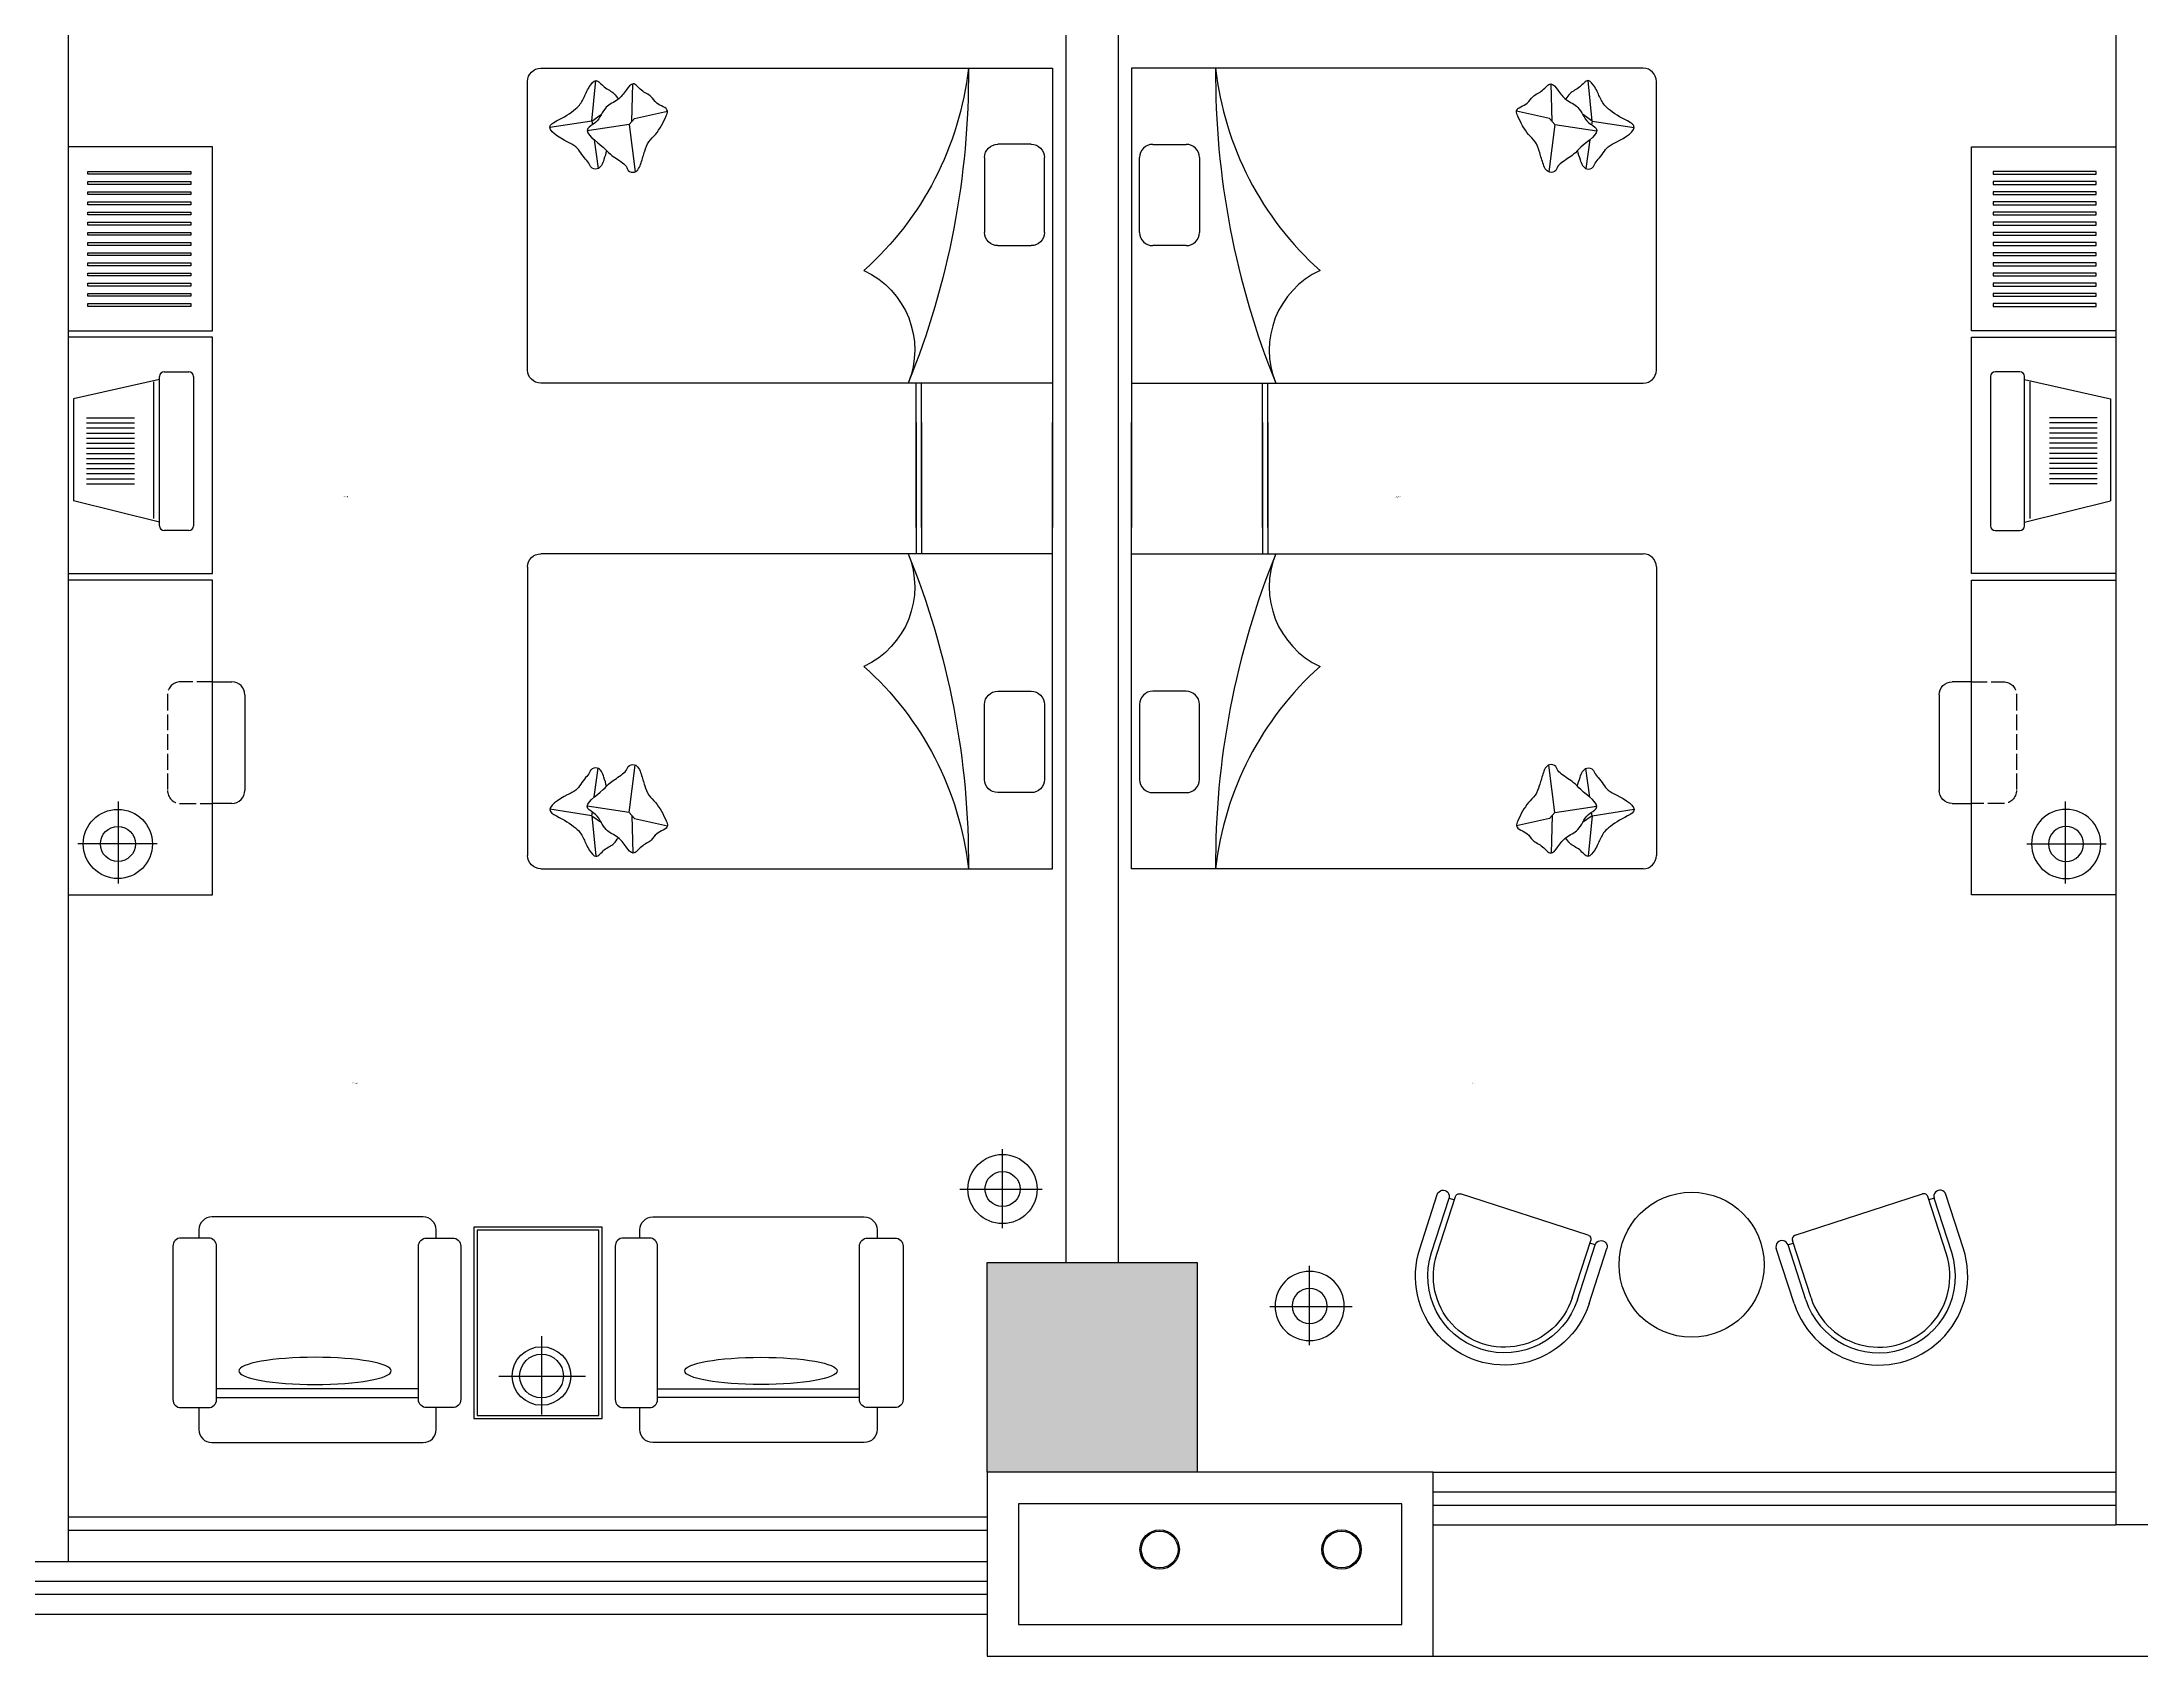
# Model space of a CAD drawing. Header units: centimetres. Extents: x 8510 to 15034, y -974 to 2536.
# Drawn here: x 10091 to 10891, y -258 to 357 of the extents above; entities that cross this region are included whole.
import ezdxf

# ---------------------------------------------------------------- set-up
doc = ezdxf.new("R2010")
doc.units = ezdxf.units.CM
doc.linetypes.add('ACAD_ISO02W100', pattern=[15, 12, -3])
for name, color, linetype in [('3', 5, 'Continuous'), ('4', 4, 'Continuous'), ('5', 5, 'Continuous'), ('AXIS', 3, 'Continuous'), ('DEBAN', 8, 'Continuous'), ('L5', 5, 'Continuous'), ('P5', 5, 'Continuous'), ('楼梯', 6, 'Continuous'), ('窗线', 2, 'Continuous'), ('轴线', 1, 'Continuous')]:
    doc.layers.add(name, color=color, linetype=linetype)
doc.styles.add('文3.5', font='', dxfattribs={"height": 3.5})
doc.styles.get('文3.5').set_extended_font_data('PMingLiU')

# ---------------------------------------------------------------- blocks, each defined once
blk = doc.blocks.new('16')
at = {"layer": 'P5'}
for p, q in [((-327529.6, -96385.3), (-328629.6, -96385.3)), ((-326779.6, -96385.3), (-325679.6, -96385.3)), ((-328679.6, -96435.3), (-328679.6, -98385.3)), ((-328478.1, -96630), (-328453.3, -96470.4)), ((-327479.6, -98385.3), (-327479.6, -96435.3)), ((-326829.6, -98385.3), (-326829.6, -96435.3)), ((-325831.1, -96630), (-325856, -96470.4)), ((-325629.6, -96435.3), (-325629.6, -98385.3)), ((-328478.1, -96630), (-328632.5, -96644.8)), ((-328478.1, -96630), (-328504.1, -96666.5)), ((-328478.1, -96630), (-328464.3, -96631.8)), ((-328465.7, -96771.7), (-328440.9, -96612.2)), ((-328406.4, -96639.3), (-328297.2, -96653.5)), ((-325902.8, -96639.3), (-326012, -96653.5)), ((-325843.5, -96771.7), (-325868.4, -96612.2)), ((-325831.1, -96630), (-325844.9, -96631.8)), ((-325831.1, -96630), (-325676.8, -96644.8)), ((-325831.1, -96630), (-325805.1, -96666.5)), ((-328476.9, -96781.9), (-328620.1, -96786.5)), ((-328488, -96792), (-328516.3, -96917.8)), ((-328465.7, -96771.7), (-328488, -96792)), ((-328465.7, -96771.7), (-328284.8, -96795.3)), ((-325843.5, -96771.7), (-326024.4, -96795.3)), ((-325843.5, -96771.7), (-325821.2, -96792)), ((-325832.3, -96781.9), (-325689.2, -96786.5)), ((-325821.2, -96792), (-325792.9, -96917.8)), ((-326929.6, -97865.3), (-327479.6, -97865.3)), ((-326929.6, -97885.3), (-327479.6, -97885.3)), ((-327329.6, -97865.3), (-326829.6, -97865.3)), ((-327329.6, -97885.3), (-326829.6, -97885.3)), ((-328339.7, -98126.1), (-328053.7, -98126.1)), ((-325969.5, -98126.1), (-326255.5, -98126.1)), ((-328389.7, -98304.1), (-328389.7, -98176.1)), ((-328003.7, -98176.1), (-328003.7, -98304.1)), ((-326305.5, -98176.1), (-326305.5, -98304.1)), ((-325919.5, -98304.1), (-325919.5, -98176.1)), ((-328679.6, -98385.3), (-327479.6, -98385.3)), ((-328053.7, -98354.1), (-328339.7, -98354.1)), ((-327479.6, -98385.3), (-326929.6, -98385.3)), ((-326829.6, -98385.3), (-327329.6, -98385.3)), ((-325629.6, -98385.3), (-326829.6, -98385.3)), ((-326255.5, -98354.1), (-325969.5, -98354.1))]:
    blk.add_line(p, q, dxfattribs=at)
for centre, radius, start, end in [((-328629.6, -96435.3), 50, 90, 180), ((-327529.6, -96435.3), 50, 360, 90), ((-326779.6, -96435.3), 50, 90, 180), ((-325679.6, -96435.3), 50, 360, 90), ((-328816, -96854.6), 1217.4, 276.4341, 318.16921), ((-327606.2, -97526.3), 333.6, 204.86259, 292.30483), ((-326703, -97526.3), 333.6, 247.69517, 335.13741), ((-325493.2, -96854.6), 1217.4, 221.83079, 263.5659), ((-328656.4, -94932.6), 3131.8, 269.57498, 292.07041), ((-325652.8, -94932.6), 3131.8, 247.92959, 270.42502), ((-328339.7, -98176.1), 50, 90, 180), ((-328053.7, -98176.1), 50, 360, 90), ((-326255.5, -98176.1), 50, 90, 180), ((-325969.5, -98176.1), 50, 360, 90), ((-328339.7, -98304.1), 50, 180, 270.00001), ((-328053.7, -98304.1), 50, 270.00001, 0.00001), ((-326255.5, -98304.1), 50, 179.99999, 269.99999), ((-325969.5, -98304.1), 50, 269.99999, 360)]:
    blk.add_arc(centre, radius, start, end, dxfattribs=at)
for points, knots in [([(-328365.2, -96686.3), (-328354.3, -96683), (-328329.9, -96675.9), (-328290.3, -96660.9), (-328297.4, -96626.6), (-328317.7, -96620.9), (-328339.6, -96597.6), (-328381.6, -96575.7), (-328402.6, -96523.5), (-328454.3, -96442), (-328488.7, -96518.6), (-328527.4, -96577.9), (-328563.6, -96599.2), (-328602.9, -96614.6), (-328646.1, -96646.8), (-328601.1, -96676.8), (-328590.7, -96713.1), (-328569.2, -96724.8), (-328562.4, -96731.6)], [302.881499, 302.881499, 302.881499, 302.881499, 365.923862, 443.495891, 486.869509, 508.121341, 551.224987, 653.577238, 722.157956, 886.957345, 954.669001, 1080.195465, 1176.186491, 1262.393992, 1325.142437, 1396.247261, 1475.918394, 1525.343184, 1525.343184, 1525.343184, 1525.343184]), ([(-325944, -96686.3), (-325954.9, -96683), (-325979.3, -96675.9), (-326018.9, -96660.9), (-326011.9, -96626.6), (-325991.6, -96620.9), (-325969.7, -96597.6), (-325927.6, -96575.7), (-325906.6, -96523.5), (-325854.9, -96442), (-325820.5, -96518.6), (-325781.8, -96577.9), (-325745.6, -96599.2), (-325706.3, -96614.6), (-325663.1, -96646.8), (-325708.1, -96676.8), (-325718.5, -96713.1), (-325740, -96724.8), (-325746.8, -96731.6)], [302.881499, 302.881499, 302.881499, 302.881499, 365.923862, 443.495891, 486.869509, 508.121341, 551.224987, 653.577238, 722.157956, 886.957345, 954.669001, 1080.195465, 1176.186491, 1262.393992, 1325.142437, 1396.247261, 1475.918394, 1525.343184, 1525.343184, 1525.343184, 1525.343184]), ([(-325811.6, -96913.4), (-325836.5, -96901.6), (-325872.7, -96884.5), (-325908.3, -96844.2), (-325948.6, -96829.9), (-325987.3, -96819.4), (-326031.3, -96802.7), (-326024.3, -96768.4), (-326004, -96762.7), (-325982.1, -96739.4), (-325963, -96702.4), (-325919, -96665.3), (-325867.3, -96583.8), (-325832.9, -96660.4), (-325775.6, -96672.3), (-325752.8, -96732), (-325718.7, -96756.4), (-325675.5, -96788.6), (-325720.5, -96818.6), (-325731.4, -96856.4), (-325771, -96875.7), (-325780.3, -96925), (-325804.7, -96916), (-325811.6, -96913.4)], [0, 0, 0, 0, 81.607478, 118.566056, 158.122077, 204.917363, 248.357699, 272.646925, 284.547951, 308.685993, 366.003253, 404.408455, 496.696113, 534.614641, 604.909461, 658.664435, 706.940635, 742.079765, 781.898466, 826.514301, 858.965165, 909.229441, 928.854535, 928.854535, 928.854535, 928.854535])]:
    blk.add_open_spline(points, degree=3, knots=knots, dxfattribs=at)
blk.add_spline([(-328497.6, -96913.4), (-328427.4, -96871.9), (-328399.7, -96847.4), (-328363.5, -96831.4), (-328318.8, -96817.6), (-328283.7, -96792), (-328290.1, -96768.6), (-328300.7, -96763.2), (-328318.8, -96747.2), (-328351.8, -96700.4), (-328378.4, -96672.7), (-328449.7, -96614.1), (-328473.2, -96643.9), (-328530.6, -96684.4), (-328560.4, -96729.1), (-328596.6, -96761.1), (-328620.1, -96787.2), (-328595.8, -96818.8), (-328571.1, -96855.9), (-328546.6, -96877.2), (-328516.8, -96917.7), (-328497.6, -96913.4)], degree=3, dxfattribs=at)
blk = doc.blocks.new('13')
at = {"layer": '5'}
for p, q in [((-327332.6, -96330.1, 589.9), (-328532.6, -96330.1, 589.9)), ((-328532.6, -96330.1, 589.9), (-328532.6, -96880.1, 589.9)), ((-328338.3, -96668.2, 589.9), (-328338.3, -96366.7, 589.9)), ((-327332.6, -96880.1, 589.9), (-327332.6, -96330.1, 589.9)), ((-328489.6, -96520.9, 589.9), (-328176, -96520.9, 589.9)), ((-328532.6, -96880.1, 589.9), (-327332.6, -96880.1, 589.9)), ((-328184, -96952.9, 589.9), (-328184, -96880.1, 589.9)), ((-327720.3, -96880.1, 589.9), (-327720.3, -96952.9, 589.9)), ((-327770.3, -97002.9, 589.9), (-328134, -97002.9, 589.9))]:
    blk.add_line(p, q, dxfattribs=at)
at = {"layer": '5', "linetype": 'ACAD_ISO02W100', "ltscale": 5}
for p, q in [((-327770.3, -96707.9, 589.9), (-328134, -96707.9, 589.9)), ((-328184, -96757.9, 589.9), (-328184, -96880.1, 589.9)), ((-327720.3, -96880.1, 589.9), (-327720.3, -96757.9, 589.9))]:
    blk.add_line(p, q, dxfattribs=at)
at = {"layer": '5'}
for radius in [131.8, 66.8]:
    blk.add_circle((-328338.2, -96519.1, 589.9), radius, dxfattribs=at)
at = {"layer": '5', "linetype": 'ACAD_ISO02W100', "ltscale": 5}
for centre, start, end in [((-328134, -96757.9, 589.9), 90, 180), ((-327770.3, -96757.9, 589.9), 0, 90)]:
    blk.add_arc(centre, 50, start, end, dxfattribs=at)
at = {"layer": '5'}
for centre, start, end in [((-328134, -96952.9, 589.9), 180, 270), ((-327770.3, -96952.9, 589.9), 270, 0)]:
    blk.add_arc(centre, 50, start, end, dxfattribs=at)
blk = doc.blocks.new('14')
at = {"layer": '5'}
for p, q in [((-328465.5, -97349.5), (-328465.5, -97035.9)), ((-328612.8, -97198.2), (-328311.3, -97198.2))]:
    blk.add_line(p, q, dxfattribs=at)
for radius in [131.8, 66.8]:
    blk.add_circle((-328463.8, -97198.2), radius, dxfattribs=at)
blk = doc.blocks.new('15')
at = {"layer": '5'}
for p, q in [((-326733.9, -97218.7), (-326801.4, -97427.8)), ((-326689.2, -97233.1), (-326756.7, -97442.2)), ((-326669, -97239.7), (-326739.9, -97459.2)), ((-326153.4, -97406.3), (-326224.3, -97625.8)), ((-326133.2, -97412.8), (-326200, -97619.9)), ((-326088.5, -97427.3), (-326155.3, -97634.3)), ((-326756.9, -97442.2), (-326736.7, -97448.5)), ((-326729.6, -97479.3), (-326244.4, -97636.1)), ((-326200, -97619.9), (-326220.3, -97613.3))]:
    blk.add_line(p, q, dxfattribs=at)
at = {"layer": '5', "extrusion": (0, 0, -1)}
for centre, major_axis, start_param, end_param in [((-326411.2, -97323), (-154.4, 301.9), -0.78537, 2.356223), ((-326411.2, -97323), (-133.3, 260), -0.784328, 2.357264), ((-326411.2, -97323), (-123.9, 240.9), -0.783289, 2.358304), ((-326779.1, -97435), (-16.6, 16.6), 2.668774, 5.810367), ((-326724.7, -97464.1), (-11.3, 11.3), 4.239571, 5.810367), ((-326239.5, -97620.9), (-11.3, 11.3), 2.668774, 4.239571), ((-326177.7, -97627.1), (-16.6, 16.6), 2.668774, 5.810367)]:
    blk.add_ellipse(centre, major_axis=major_axis, ratio=1, start_param=start_param, end_param=end_param, dxfattribs=at)
blk = doc.blocks.new('42')
at = {"layer": '5'}
for p, q in [((-87017.2, -72432.8), (-87017.2, -71732.8)), ((-87017.2, -71732.8), (-86467.2, -71732.8)), ((-86467.2, -71732.8), (-86467.2, -72432.8)), ((-86541.9, -71825.9), (-86934, -71825.9)), ((-86934, -71825.9), (-86934, -71836.6)), ((-86934, -71836.6), (-86541.9, -71836.6)), ((-86541.9, -71836.6), (-86541.9, -71825.9)), ((-86541.9, -71864.6), (-86934, -71864.6)), ((-86934, -71864.6), (-86934, -71875.4)), ((-86934, -71875.4), (-86541.9, -71875.4)), ((-86541.9, -71903.3), (-86934, -71903.3)), ((-86934, -71903.3), (-86934, -71914.1)), ((-86934, -71914.1), (-86541.9, -71914.1)), ((-86541.9, -71875.4), (-86541.9, -71864.6)), ((-86541.9, -71914.1), (-86541.9, -71903.3)), ((-86541.9, -71942.1), (-86934, -71942.1)), ((-86934, -71942.1), (-86934, -71952.8)), ((-86934, -71952.8), (-86541.9, -71952.8)), ((-86541.9, -71980.8), (-86934, -71980.8)), ((-86934, -71980.8), (-86934, -71991.6)), ((-86934, -71991.6), (-86541.9, -71991.6)), ((-86541.9, -71952.8), (-86541.9, -71942.1)), ((-86541.9, -71991.6), (-86541.9, -71980.8)), ((-86541.9, -72019.6), (-86934, -72019.6)), ((-86934, -72019.6), (-86934, -72030.3)), ((-86934, -72030.3), (-86541.9, -72030.3)), ((-86541.9, -72058.3), (-86934, -72058.3)), ((-86934, -72058.3), (-86934, -72069.1)), ((-86934, -72069.1), (-86541.9, -72069.1)), ((-86541.9, -72030.3), (-86541.9, -72019.6)), ((-86541.9, -72069.1), (-86541.9, -72058.3)), ((-86541.9, -72097), (-86934, -72097)), ((-86934, -72097), (-86934, -72107.8)), ((-86934, -72107.8), (-86541.9, -72107.8)), ((-86541.9, -72135.8), (-86934, -72135.8)), ((-86934, -72135.8), (-86934, -72146.5)), ((-86934, -72146.5), (-86541.9, -72146.5)), ((-86541.9, -72107.8), (-86541.9, -72097)), ((-86541.9, -72146.5), (-86541.9, -72135.8)), ((-86541.9, -72174.5), (-86934, -72174.5)), ((-86934, -72174.5), (-86934, -72185.3)), ((-86934, -72185.3), (-86541.9, -72185.3)), ((-86541.9, -72213.3), (-86934, -72213.3)), ((-86934, -72213.3), (-86934, -72224)), ((-86934, -72224), (-86541.9, -72224)), ((-86541.9, -72185.3), (-86541.9, -72174.5)), ((-86541.9, -72224), (-86541.9, -72213.3)), ((-86541.9, -72252), (-86934, -72252)), ((-86934, -72252), (-86934, -72262.8)), ((-86934, -72262.8), (-86541.9, -72262.8)), ((-86541.9, -72290.7), (-86934, -72290.7)), ((-86934, -72290.7), (-86934, -72301.5)), ((-86934, -72301.5), (-86541.9, -72301.5)), ((-86541.9, -72262.8), (-86541.9, -72252)), ((-86541.9, -72301.5), (-86541.9, -72290.7)), ((-86541.9, -72329.5), (-86934, -72329.5)), ((-86934, -72329.5), (-86934, -72340.2)), ((-86934, -72340.2), (-86541.9, -72340.2)), ((-86541.9, -72340.2), (-86541.9, -72329.5)), ((-86467.2, -72432.8), (-87017.2, -72432.8)), ((-87017.2, -72457.9), (-86467.2, -72457.9)), ((-87017.2, -73357.9), (-87017.2, -72457.9)), ((-86467.2, -72457.9), (-86467.2, -73357.9)), ((-86944, -72607), (-86944, -73176.7)), ((-86832.7, -72589.3), (-86926.2, -72589.3)), ((-86814.9, -73176.7), (-86814.9, -72607)), ((-86814.9, -72619.4), (-86487.3, -72692.8)), ((-86793.7, -73149), (-86793.7, -72628.2)), ((-86487.3, -72692.8), (-86487.3, -73080.8)), ((-86537.4, -72765), (-86719.3, -72765)), ((-86537.4, -72784.3), (-86719.3, -72784.3)), ((-86537.4, -72803.7), (-86719.3, -72803.7)), ((-86537.4, -72823), (-86719.3, -72823)), ((-86537.4, -72842.3), (-86719.3, -72842.3)), ((-86537.4, -72861.7), (-86719.3, -72861.7)), ((-86537.4, -72881), (-86719.3, -72881)), ((-86537.4, -72900.3), (-86719.3, -72900.3)), ((-86537.4, -72919.7), (-86719.3, -72919.7)), ((-86537.4, -72919.7), (-86719.3, -72919.7)), ((-86537.4, -72939), (-86719.3, -72939)), ((-86537.4, -72939), (-86719.3, -72939)), ((-86537.4, -72958.3), (-86719.3, -72958.3)), ((-86537.4, -72977.7), (-86719.3, -72977.7)), ((-86537.4, -72997), (-86719.3, -72997)), ((-86537.4, -73016.3), (-86719.3, -73016.3)), ((-86814.9, -73162.3), (-86487.3, -73080.8)), ((-86926.2, -73194.4), (-86832.7, -73194.4)), ((-86467.2, -73357.9), (-87017.2, -73357.9))]:
    blk.add_line(p, q, dxfattribs=at)
blk.add_circle((-88083.1, -75991.9), 276.3, dxfattribs=at)
for centre, start, end in [((-86926.2, -72607), 90, 180), ((-86832.7, -72607), 0, 90), ((-86926.2, -73176.7), 180, 270), ((-86832.7, -73176.7), 270, 0)]:
    blk.add_arc(centre, 17.8, start, end, dxfattribs=at)
at = {"layer": '5', "linetype": 'Continuous', "rotation": 270}
blk.add_blockref('16', (8168, -400112.5), dxfattribs=at)
at = {"layer": '5', "linetype": 'Continuous', "xscale": -1}
for name, p, rotation in [('13', (9862.8, 253949.7, -589.9), 270), ('15', (239041, -173358.3), 180), ('14', (7660.1, 252314.6), 270)]:
    blk.add_blockref(name, p, dxfattribs=dict(at, rotation=rotation))
at = {"layer": '5', "linetype": 'Continuous', "extrusion": (0, 0, -1), "xscale": -1, "zscale": -1, "rotation": 180}
blk.add_blockref('15', (415207.2, -173358.3), dxfattribs=at)
blk = doc.blocks.new('1')
at = {"layer": '楼梯'}
blk.add_lwpolyline([(3442.8, 18714.9), (2692.8, 18714.9), (2692.8, 18754.9), (3442.8, 18754.9)], close=True, dxfattribs=at)
blk.add_arc((3442.8, 18714.9), 750, 90, 180, dxfattribs=at)
blk = doc.blocks.new('43')
at = {"layer": '5', "linetype": 'Continuous', "ltscale": 0.83333}
for p, q in [((-86707.2, -70057.9), (-86707.2, -67807.9)), ((-86677.2, -70057.9), (-86677.2, -67807.9))]:
    blk.add_line(p, q, dxfattribs=at)
for points, const_width in [([(-86467.2, -68022.6), (-86917.2, -68022.6)], 20), ([(-86642.2, -68022.6), (-86742.2, -68022.6)], 40), ([(-86467.2, -68100), (-86917.2, -68100)], 20), ([(-86642.2, -68100), (-86742.2, -68100)], 40), ([(-86467.2, -68210.8), (-86917.2, -68210.8)], 20), ([(-86642.2, -68210.8), (-86742.2, -68210.8)], 40), ([(-86467.2, -68563.6), (-86917.2, -68563.6)], 20), ([(-86642.2, -68563.6), (-86742.2, -68563.6)], 40), ([(-86467.2, -68641), (-86917.2, -68641)], 20), ([(-86642.2, -68641), (-86742.2, -68641)], 40), ([(-86467.2, -68751.8), (-86917.2, -68751.8)], 20), ([(-86642.2, -68751.8), (-86742.2, -68751.8)], 40), ([(-86467.2, -68853.6), (-86917.2, -68853.6)], 20), ([(-86642.2, -68853.6), (-86742.2, -68853.6)], 40), ([(-86467.2, -68931), (-86917.2, -68931)], 20), ([(-86642.2, -68931), (-86742.2, -68931)], 40), ([(-86467.2, -69041.8), (-86917.2, -69041.8)], 20), ([(-86642.2, -69041.8), (-86742.2, -69041.8)], 40), ([(-86467.2, -69309.1), (-86917.2, -69309.1)], 20), ([(-86642.2, -69309.1), (-86742.2, -69309.1)], 40), ([(-86467.2, -69398.8), (-86917.2, -69398.8)], 20), ([(-86642.2, -69398.8), (-86742.2, -69398.8)], 40), ([(-86467.2, -69488.5), (-86917.2, -69488.5)], 20), ([(-86642.2, -69488.5), (-86742.2, -69488.5)], 40), ([(-86467.2, -69578.2), (-86917.2, -69578.2)], 20), ([(-86642.2, -69578.2), (-86742.2, -69578.2)], 40), ([(-86467.2, -69667.8), (-86917.2, -69667.8)], 20), ([(-86642.2, -69667.8), (-86742.2, -69667.8)], 40)]:
    blk.add_lwpolyline(points, dxfattribs=dict(at, const_width=const_width))
at = {"layer": 'P5'}
for p, q in [((-87017.2, -67807.9), (-87017.2, -70657.9)), ((-86967.2, -67807.9), (-86967.2, -70057.9)), ((-86467.2, -70057.9), (-87017.2, -70057.9)), ((-86467.2, -70107.9), (-87017.2, -70107.9)), ((-86467.2, -70607.9), (-87017.2, -70607.9)), ((-86467.2, -70657.9), (-87017.2, -70657.9))]:
    blk.add_line(p, q, dxfattribs=at)
at = {"layer": '轴线'}
for p, q in [((-87827.2, -67607.9), (-87827.2, -67807.9)), ((-87027.2, -67607.9), (-87027.2, -67807.9))]:
    blk.add_line(p, q, dxfattribs=at)
at = {"layer": 'P5'}
blk.add_blockref('42', (0, 0), dxfattribs=at)
at = {"layer": '楼梯', "xscale": 1.066666666666667, "yscale": 1.066666666666667, "zscale": 1.066666666666667, "rotation": 90}
blk.add_blockref('1', (-67064.7, -71380.1), dxfattribs=at)
blk = doc.blocks.new('31')
at = {"layer": 'L5', "linetype": 'Continuous', "ltscale": 0.83333}
for p, q in [((-304216.1, -130523), (-304216.1, -130523)), ((-303642.4, -130664.4), (-303642.4, -131433.5))]:
    blk.add_line(p, q, dxfattribs=at)
for points in [[(-304186, -130503.3), (-303601.1, -130503.3, -0.414214), (-303570.5, -130534), (-303570.5, -130633.7, -0.414214), (-303601.1, -130664.4), (-304186, -130664.4, -0.414214), (-304216.7, -130633.7), (-304216.7, -130534, -0.414214)], [(-304186, -131599.8), (-303601.1, -131599.8, 0.414214), (-303570.5, -131569.1), (-303570.5, -131464.2, 0.414214), (-303601.1, -131433.5), (-304186, -131433.5, 0.414214), (-304216.7, -131464.2), (-304216.7, -131569.1, 0.414214)]]:
    blk.add_lwpolyline(points, format="xyb", close=True, dxfattribs=at)
for points in [[(-304216.7, -130597.2), (-304248.1, -130597.2, 0.414214), (-304297.2, -130646.3), (-304297.2, -131326.9)], [(-303570.5, -131500.7), (-303486.7, -131500.7, 0.414214), (-303437.6, -131451.7), (-303437.6, -130646.3, 0.414214), (-303486.7, -130597.2), (-303570.5, -130597.2)], [(-304297.2, -130771), (-304297.2, -131451.7, 0.414214), (-304248.1, -131500.7), (-304216.7, -131500.7)]]:
    blk.add_lwpolyline(points, format="xyb", dxfattribs=at)
blk.add_lwpolyline([(-303609.6, -131433.5), (-303609.6, -130664.4)], dxfattribs=at)
blk.add_ellipse((-303710.3, -131058.2), major_axis=(0, 290.3), ratio=0.178635, start_param=3.141593, end_param=9.424778, dxfattribs=at)
blk = doc.blocks.new('A$C5DE43965')
at = {"layer": '3', "lineweight": -2}
for p, q in [((488.5, 729.8), (0, 729.8)), ((0, 729.8), (0, 0)), ((488.5, 0), (488.5, 729.8)), ((12, 717.8), (12, 12)), ((476.5, 717.8), (12, 717.8)), ((230.9, 415.2), (230.9, 714.6)), ((476.5, 12), (476.5, 717.8)), ((393.1, 567.4), (63.7, 567.4)), ((12, 12), (476.5, 12)), ((0, 0), (488.5, 0))]:
    blk.add_line(p, q, dxfattribs=at)
for radius in [111.6, 83.3]:
    blk.add_circle((230.9, 567.4), radius, dxfattribs=at)

msp = doc.modelspace()

# ---------------------------------------------------------------- linework, layer by layer
at = {"layer": '5', "color": 7}
for p, q in [((10100.58, 317.13), (10100.58, 247.13)), ((10155.58, 317.13), (10100.58, 317.13)), ((10155.58, 247.13), (10155.58, 317.13)), ((10108.05, 306.75), (10108.05, 307.83)), ((10108.05, 307.83), (10147.25, 307.83)), ((10147.25, 306.75), (10108.05, 306.75)), ((10147.25, 307.83), (10147.25, 306.75)), ((10108.05, 302.88), (10108.05, 303.95)), ((10108.05, 303.95), (10147.25, 303.95)), ((10147.25, 302.88), (10108.05, 302.88)), ((10108.05, 299), (10108.05, 300.08)), ((10108.05, 300.08), (10147.25, 300.08)), ((10147.25, 299), (10108.05, 299)), ((10108.05, 295.13), (10108.05, 296.2)), ((10108.05, 296.2), (10147.25, 296.2)), ((10147.25, 303.95), (10147.25, 302.88)), ((10147.25, 300.08), (10147.25, 299)), ((10147.25, 296.2), (10147.25, 295.13)), ((10147.25, 295.13), (10108.05, 295.13)), ((10108.05, 291.25), (10108.05, 292.33)), ((10108.05, 292.33), (10147.25, 292.33)), ((10147.25, 291.25), (10108.05, 291.25)), ((10108.05, 287.38), (10108.05, 288.46)), ((10108.05, 288.46), (10147.25, 288.46)), ((10147.25, 292.33), (10147.25, 291.25)), ((10147.25, 288.46), (10147.25, 287.38)), ((10147.25, 287.38), (10108.05, 287.38)), ((10108.05, 283.51), (10108.05, 284.58)), ((10108.05, 284.58), (10147.25, 284.58)), ((10147.25, 283.51), (10108.05, 283.51)), ((10108.05, 279.63), (10108.05, 280.71)), ((10108.05, 280.71), (10147.25, 280.71)), ((10147.25, 284.58), (10147.25, 283.51)), ((10147.25, 280.71), (10147.25, 279.63)), ((10147.25, 279.63), (10108.05, 279.63)), ((10108.05, 275.76), (10108.05, 276.84)), ((10108.05, 276.84), (10147.25, 276.84)), ((10147.25, 275.76), (10108.05, 275.76)), ((10108.05, 271.89), (10108.05, 272.96)), ((10108.05, 272.96), (10147.25, 272.96)), ((10147.25, 276.84), (10147.25, 275.76)), ((10147.25, 272.96), (10147.25, 271.89)), ((10147.25, 271.89), (10108.05, 271.89)), ((10108.05, 268.01), (10108.05, 269.09)), ((10108.05, 269.09), (10147.25, 269.09)), ((10147.25, 268.01), (10108.05, 268.01)), ((10108.05, 264.14), (10108.05, 265.21)), ((10108.05, 265.21), (10147.25, 265.21)), ((10147.25, 264.14), (10108.05, 264.14)), ((10147.25, 269.09), (10147.25, 268.01)), ((10147.25, 265.21), (10147.25, 264.14)), ((10108.05, 260.26), (10108.05, 261.34)), ((10108.05, 261.34), (10147.25, 261.34)), ((10147.25, 260.26), (10108.05, 260.26)), ((10108.05, 256.39), (10108.05, 257.47)), ((10108.05, 257.47), (10147.25, 257.47)), ((10147.25, 256.39), (10108.05, 256.39)), ((10147.25, 261.34), (10147.25, 260.26)), ((10147.25, 257.47), (10147.25, 256.39)), ((10100.58, 247.13), (10155.58, 247.13)), ((10155.58, 244.63), (10100.58, 244.63)), ((10100.58, 244.63), (10100.58, 154.63)), ((10155.58, 154.63), (10155.58, 244.63)), ((10135.34, 228.48), (10102.58, 221.13)), ((10133.23, 175.51), (10133.23, 227.59)), ((10135.34, 172.74), (10135.34, 229.71)), ((10137.12, 231.49), (10146.47, 231.49)), ((10148.25, 229.71), (10148.25, 172.74)), ((10102.58, 221.13), (10102.58, 182.34)), ((10107.59, 213.91), (10125.78, 213.91)), ((10107.59, 211.98), (10125.78, 211.98)), ((10107.59, 210.05), (10125.78, 210.05)), ((10107.59, 208.11), (10125.78, 208.11)), ((10107.59, 206.18), (10125.78, 206.18)), ((10107.59, 204.25), (10125.78, 204.25)), ((10107.59, 202.31), (10125.78, 202.31)), ((10107.59, 200.38), (10125.78, 200.38)), ((10107.59, 198.45), (10125.78, 198.45)), ((10107.59, 198.45), (10125.78, 198.45)), ((10107.59, 196.51), (10125.78, 196.51)), ((10107.59, 196.51), (10125.78, 196.51)), ((10107.59, 194.58), (10125.78, 194.58)), ((10107.59, 192.65), (10125.78, 192.65)), ((10107.59, 190.71), (10125.78, 190.71)), ((10107.59, 188.78), (10125.78, 188.78)), ((10135.34, 174.18), (10102.58, 182.34)), ((10146.47, 170.97), (10137.12, 170.97)), ((10100.58, 154.63), (10155.58, 154.63))]:
    msp.add_line(p, q, dxfattribs=at)
for centre, start, end in [((10137.12, 229.71), 90, 180), ((10146.47, 229.71), 0, 90), ((10137.12, 172.74), 180, 270), ((10146.47, 172.74), 270, 0)]:
    msp.add_arc(centre, 1.78, start, end, dxfattribs=at)
at = {"layer": '楼梯', "color": 7}
msp.add_line((10620.58, -257.87), (12860.58, -257.87), dxfattribs=at)
at = {"layer": '窗线', "color": 7}
for p, q in [((10620.58, -187.87), (10880.58, -187.87)), ((10620.58, -195.37), (10880.58, -195.37)), ((10100.58, -204.87), (10450.58, -204.87)), ((10620.58, -200.37), (10880.58, -200.37)), ((10620.58, -207.87), (10880.58, -207.87)), ((10100.58, -209.87), (10450.58, -209.87)), ((9720.58, -221.87), (10450.58, -221.87)), ((9720.58, -229.37), (10450.58, -229.37)), ((9720.58, -234.37), (10450.58, -234.37)), ((9720.58, -241.87), (10450.58, -241.87))]:
    msp.add_line(p, q, dxfattribs=at)
at = {"layer": '轴线', "color": 7}
for p, q in [((10100.58, 709.63), (10100.58, -221.87)), ((10880.58, 709.63), (10880.58, -207.87)), ((10480.58, 424.63), (10480.58, -107.87)), ((10500.58, 424.63), (10500.58, -107.87)), ((10910.58, -207.87), (10880.58, -207.87)), ((10080.58, -221.87), (10100.58, -221.87))]:
    msp.add_line(p, q, dxfattribs=at)
for points in [[(10450.58, -107.87), (10530.58, -107.87), (10530.58, -187.87), (10450.58, -187.87)], [(10450.58, -257.87), (10620.58, -257.87), (10620.58, -187.87), (10450.58, -187.87)], [(10462.58, -245.87), (10608.58, -245.87), (10608.58, -199.87), (10462.58, -199.87)]]:
    msp.add_lwpolyline(points, close=True, dxfattribs=at)
for centre, radius in [((10516.36, -217.31), 7.5), ((10516.36, -217.31), 7), ((10585.64, -217.31), 7.5), ((10585.64, -217.31), 7)]:
    msp.add_circle(centre, radius, dxfattribs=at)
msp.add_solid([(10450.58, -107.87), (10530.58, -107.87), (10450.58, -187.87), (10530.58, -187.87)], dxfattribs=at)

# ---------------------------------------------------------------- block references
at = {"layer": '4', "color": 7, "linetype": 'Continuous', "yscale": 0.1, "zscale": 0.1}
for p, xscale, rotation in [((23301.13, -30519.98), 0.1, 270.0013141510748), ((-2742.07, -30519.98), -0.1, 89.99868584892516)]:
    msp.add_blockref('31', p, dxfattribs=dict(at, xscale=xscale, rotation=rotation))
at = {"layer": '5', "color": 7, "linetype": 'Continuous', "extrusion": (0, 0, -1), "xscale": 0.1, "yscale": 0.1, "zscale": -0.1, "rotation": 270}
msp.add_blockref('16', (-637.05, -32520.83), dxfattribs=at)
at = {"layer": '5', "color": 7, "linetype": 'Continuous', "xscale": 0.1, "yscale": 0.1, "zscale": 0.1, "rotation": 90}
for name, p in [('13', (467.57, 32885.38, -58.99)), ('14', (736.67, 32766.43))]:
    msp.add_blockref(name, p, dxfattribs=at)
at = {"layer": 'DEBAN', "color": 7, "xscale": 0.1, "yscale": 0.1, "zscale": 0.1, "rotation": 180}
msp.add_blockref('A$C5DE43965', (10303.96, -94.44), dxfattribs=at)
at = {"layer": 'P5', "color": 7, "xscale": 0.1, "yscale": 0.1, "zscale": 0.1}
msp.add_blockref('43', (19527.3, 7490.41), dxfattribs=at)

# ---------------------------------------------------------------- texts
at = {"layer": 'AXIS', "color": 7, "style": '文3.5'}
for s, p in [('高级地毯', (10205.21, 183.68)), ('高级地毯', (10606.16, 183.68)), ('豪华标间', (10208.73, -39.78)), ('标间', (10635.54, -39.78))]:
    msp.add_text(s, height=0.35, dxfattribs=at).set_placement(p)

doc.saveas('drawing.dxf')
